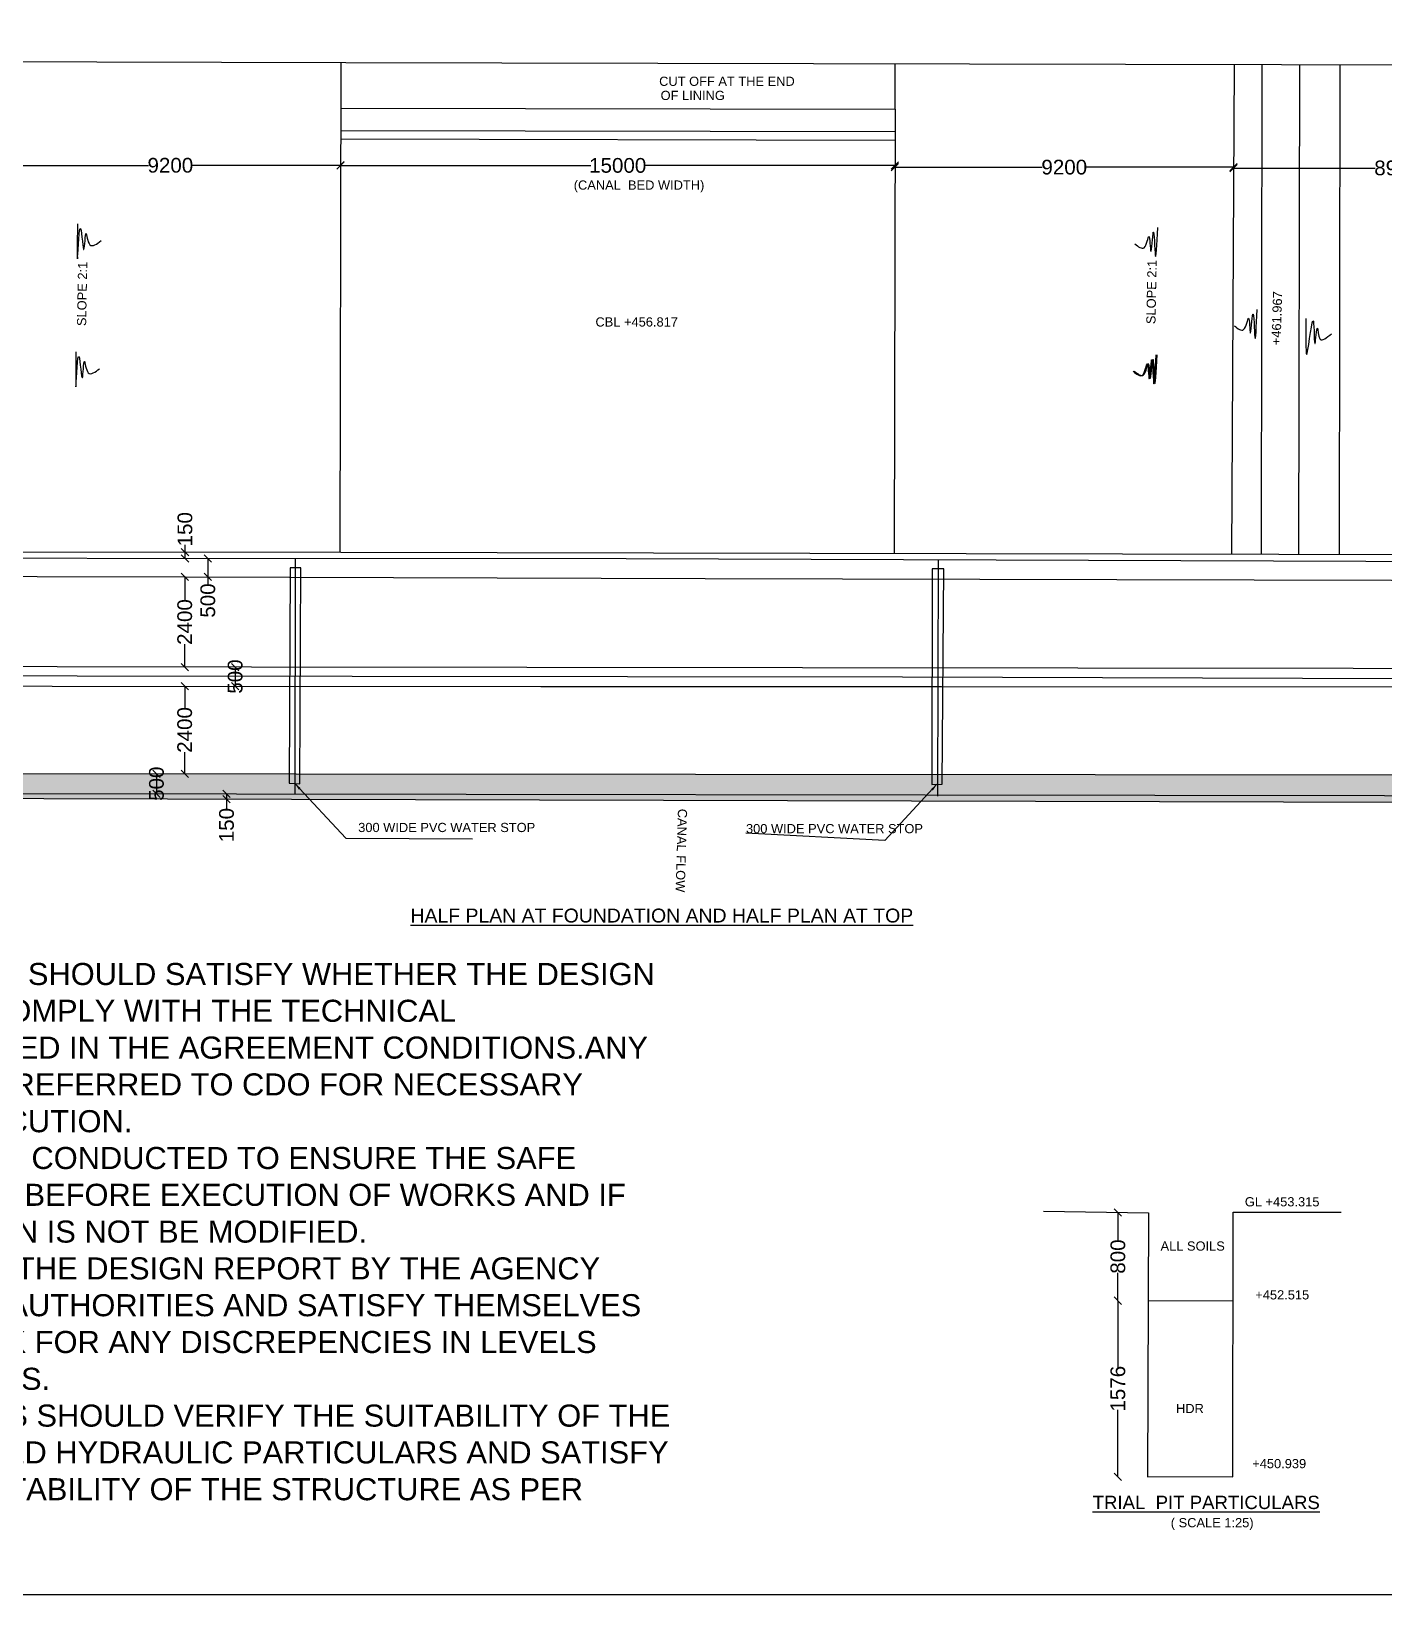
# Model space of a CAD drawing. Header units: millimetres. Extents: x 5124 to 2995863, y 2311 to 45179678.
# Drawn here: x 2887115 to 2923883, y 45100462 to 45142955 of the extents above; entities that cross this region are included whole.
import ezdxf

# ---------------------------------------------------------------- set-up
doc = ezdxf.new("R2010")
doc.units = ezdxf.units.MM
doc.header["$MEASUREMENT"] = 0
doc.layers.add('DRAWING', color=7, linetype='Continuous')
doc.layers.add('TEXT', color=7, linetype='Continuous')
doc.styles.get("Standard").update_dxf_attribs({"font": 'arial.ttf', "height": 400})
doc.dimstyles.get("Standard").update_dxf_attribs({"dimtxt": 200, "dimasz": 200, "dimexe": 0.18, "dimexo": 0.0625, "dimgap": 0.09, "dimtad": 0, "dimdec": 0, "dimzin": 0, "dimdsep": 46, "dimtxsty": 'Standard', "dimblk": 'OBLIQUE', "dimcen": 0.09, "dimse1": 1, "dimse2": 1, "dimadec": 0, "dimazin": 0, "dimtfac": 1, "dimtdec": 0, "dimtofl": 0, "dimtmove": 0, "dimatfit": 3, "dimfxl": 1, "dimtolj": 1, "dimtzin": 0, "dimarcsym": 0})

# ---------------------------------------------------------------- blocks, each defined once
blk = doc.blocks.new('_Oblique')
at = {"color": 0, "linetype": 'ByBlock', "lineweight": -2}
blk.add_line((-0.5, -0.5), (0.5, 0.5), dxfattribs=at)
blk = doc.blocks.new('*D43')
at = {"layer": 'Defpoints', "color": 0, "transparency": 16777216}
for p in [(2886274, 45139247), (2895521, 45139311), (2895521, 45139228)]:
    blk.add_point(p, dxfattribs=at)
at = {"layer": 'TEXT', "color": 0, "lineweight": -2, "transparency": 16777216}
for p, q in [((2886274, 45139311), (2890301, 45139311)), ((2895521, 45139311), (2891494, 45139311))]:
    blk.add_line(p, q, dxfattribs=at)
at = {"layer": 'TEXT', "color": 0, "lineweight": -2, "transparency": 16777216, "xscale": 200, "yscale": 200, "zscale": 200, "rotation": 180}
blk.add_blockref('_Oblique', (2886274, 45139311), dxfattribs=at)
at = {"layer": 'TEXT', "color": 0, "lineweight": -2, "transparency": 16777216, "xscale": 200, "yscale": 200, "zscale": 200}
blk.add_blockref('_Oblique', (2895521, 45139311), dxfattribs=at)
at = {"layer": 'TEXT', "color": 0, "transparency": 16777216, "insert": (2890897, 45139311), "char_height": 400, "attachment_point": 5}
blk.add_mtext('\\A1;9200', dxfattribs=at)
blk = doc.blocks.new('*D44')
at = {"layer": 'Defpoints', "color": 0, "transparency": 16777216}
for p in [(2895521, 45139311), (2910595, 45139307), (2910595, 45139280)]:
    blk.add_point(p, dxfattribs=at)
at = {"layer": 'TEXT', "color": 0, "lineweight": -2, "transparency": 16777216}
for p, q in [((2895521, 45139307), (2902325, 45139307)), ((2910595, 45139307), (2903791, 45139307))]:
    blk.add_line(p, q, dxfattribs=at)
at = {"layer": 'TEXT', "color": 0, "lineweight": -2, "transparency": 16777216, "xscale": 200, "yscale": 200, "zscale": 200, "rotation": 180}
blk.add_blockref('_Oblique', (2895521, 45139307), dxfattribs=at)
at = {"layer": 'TEXT', "color": 0, "lineweight": -2, "transparency": 16777216, "xscale": 200, "yscale": 200, "zscale": 200}
blk.add_blockref('_Oblique', (2910595, 45139307), dxfattribs=at)
at = {"layer": 'TEXT', "color": 0, "transparency": 16777216, "insert": (2903058, 45139307), "char_height": 400, "attachment_point": 5}
blk.add_mtext('\\A1;15000', dxfattribs=at)
blk = doc.blocks.new('*D45')
at = {"layer": 'Defpoints', "color": 0, "transparency": 16777216}
for p in [(2910595, 45139307), (2919801, 45139260), (2919801, 45139256)]:
    blk.add_point(p, dxfattribs=at)
at = {"layer": 'TEXT', "color": 0, "lineweight": -2, "transparency": 16777216}
for p, q in [((2910595, 45139260), (2914601, 45139260)), ((2919801, 45139260), (2915794, 45139260))]:
    blk.add_line(p, q, dxfattribs=at)
at = {"layer": 'TEXT', "color": 0, "lineweight": -2, "transparency": 16777216, "xscale": 200, "yscale": 200, "zscale": 200, "rotation": 180}
blk.add_blockref('_Oblique', (2910595, 45139260), dxfattribs=at)
at = {"layer": 'TEXT', "color": 0, "lineweight": -2, "transparency": 16777216, "xscale": 200, "yscale": 200, "zscale": 200}
blk.add_blockref('_Oblique', (2919801, 45139260), dxfattribs=at)
at = {"layer": 'TEXT', "color": 0, "transparency": 16777216, "insert": (2915198, 45139260), "char_height": 400, "attachment_point": 5}
blk.add_mtext('\\A1;9200', dxfattribs=at)
blk = doc.blocks.new('*D46')
at = {"layer": 'Defpoints', "color": 0, "transparency": 16777216}
for p in [(2919801, 45139256), (2928693, 45139238), (2928693, 45139238)]:
    blk.add_point(p, dxfattribs=at)
at = {"layer": 'TEXT', "color": 0, "lineweight": -2, "transparency": 16777216}
for p, q in [((2919801, 45139238), (2923647, 45139238)), ((2928693, 45139238), (2924846, 45139238))]:
    blk.add_line(p, q, dxfattribs=at)
at = {"layer": 'TEXT', "color": 0, "lineweight": -2, "transparency": 16777216, "xscale": 200, "yscale": 200, "zscale": 200, "rotation": 180}
blk.add_blockref('_Oblique', (2919801, 45139238), dxfattribs=at)
at = {"layer": 'TEXT', "color": 0, "lineweight": -2, "transparency": 16777216, "xscale": 200, "yscale": 200, "zscale": 200}
blk.add_blockref('_Oblique', (2928693, 45139238), dxfattribs=at)
at = {"layer": 'TEXT', "color": 0, "transparency": 16777216, "insert": (2924247, 45139238), "char_height": 400, "attachment_point": 5}
blk.add_mtext('\\A1;8925', dxfattribs=at)
blk = doc.blocks.new('*D67')
at = {"layer": 'Defpoints', "color": 0, "transparency": 16777216}
for p in [(2891288, 45122232), (2891288, 45122081), (2892425, 45122081)]:
    blk.add_point(p, dxfattribs=at)
at = {"layer": 'TEXT', "color": 0, "lineweight": -2, "transparency": 16777216}
for p, q in [((2892425, 45122232), (2892425, 45122081)), ((2892425, 45122081), (2892425, 45121802))]:
    blk.add_line(p, q, dxfattribs=at)
at = {"layer": 'TEXT', "color": 0, "lineweight": -2, "transparency": 16777216, "xscale": 200, "yscale": 200, "zscale": 200}
for p, rotation in [((2892425, 45122232), 90), ((2892425, 45122081), 270)]:
    blk.add_blockref('_Oblique', p, dxfattribs=dict(at, rotation=rotation))
at = {"layer": 'TEXT', "color": 0, "transparency": 16777216, "insert": (2892425, 45121380), "char_height": 400, "attachment_point": 5, "rotation": 90}
blk.add_mtext('\\A1;150', dxfattribs=at)
blk = doc.blocks.new('*D68')
at = {"layer": 'Defpoints', "color": 0, "transparency": 16777216}
for p in [(2891290, 45125157), (2891288, 45122775), (2891288, 45122775)]:
    blk.add_point(p, dxfattribs=at)
at = {"layer": 'TEXT', "color": 0, "lineweight": -2, "transparency": 16777216}
for p, q in [((2891288, 45125157), (2891288, 45124566)), ((2891288, 45122775), (2891288, 45123366))]:
    blk.add_line(p, q, dxfattribs=at)
at = {"layer": 'TEXT', "color": 0, "lineweight": -2, "transparency": 16777216, "xscale": 200, "yscale": 200, "zscale": 200}
for p, rotation in [((2891288, 45125157), 90), ((2891288, 45122775), 270)]:
    blk.add_blockref('_Oblique', p, dxfattribs=dict(at, rotation=rotation))
at = {"layer": 'TEXT', "color": 0, "transparency": 16777216, "insert": (2891288, 45123966), "char_height": 400, "attachment_point": 5, "rotation": 90}
blk.add_mtext('\\A1;2400', dxfattribs=at)
blk = doc.blocks.new('*D69')
at = {"layer": 'Defpoints', "color": 0, "transparency": 16777216}
for p in [(2891288, 45122775), (2890520, 45122232), (2891287, 45122232)]:
    blk.add_point(p, dxfattribs=at)
at = {"layer": 'TEXT', "color": 0, "lineweight": -2, "transparency": 16777216}
blk.add_line((2890520, 45122775), (2890520, 45122232), dxfattribs=at)
at = {"layer": 'TEXT', "color": 0, "lineweight": -2, "transparency": 16777216, "xscale": 200, "yscale": 200, "zscale": 200}
for p, rotation in [((2890520, 45122775), 90), ((2890520, 45122232), 270)]:
    blk.add_blockref('_Oblique', p, dxfattribs=dict(at, rotation=rotation))
at = {"layer": 'TEXT', "color": 0, "transparency": 16777216, "insert": (2890520, 45122504), "char_height": 400, "attachment_point": 5, "rotation": 90}
blk.add_mtext('\\A1;500', dxfattribs=at)
blk = doc.blocks.new('*D70')
at = {"layer": 'Defpoints', "color": 0, "transparency": 16777216}
for p in [(2891294, 45128797), (2891294, 45128623), (2891295, 45128797)]:
    blk.add_point(p, dxfattribs=at)
at = {"layer": 'TEXT', "color": 0, "lineweight": -2, "transparency": 16777216}
for p, q in [((2891295, 45128797), (2891295, 45128997)), ((2891295, 45128623), (2891295, 45128797))]:
    blk.add_line(p, q, dxfattribs=at)
at = {"layer": 'TEXT', "color": 0, "lineweight": -2, "transparency": 16777216, "xscale": 200, "yscale": 200, "zscale": 200}
for p, rotation in [((2891295, 45128797), 90), ((2891295, 45128623), 270)]:
    blk.add_blockref('_Oblique', p, dxfattribs=dict(at, rotation=rotation))
at = {"layer": 'TEXT', "color": 0, "transparency": 16777216, "insert": (2891295, 45129420), "char_height": 400, "attachment_point": 5, "rotation": 90}
blk.add_mtext('\\A1;150', dxfattribs=at)
blk = doc.blocks.new('*D71')
at = {"layer": 'Defpoints', "color": 0, "transparency": 16777216}
for p in [(2891295, 45128623), (2891293, 45128125), (2891917, 45128125)]:
    blk.add_point(p, dxfattribs=at)
at = {"layer": 'TEXT', "color": 0, "lineweight": -2, "transparency": 16777216}
for p, q in [((2891917, 45128623), (2891917, 45128125)), ((2891917, 45128125), (2891917, 45127925))]:
    blk.add_line(p, q, dxfattribs=at)
at = {"layer": 'TEXT', "color": 0, "lineweight": -2, "transparency": 16777216, "xscale": 200, "yscale": 200, "zscale": 200}
for p, rotation in [((2891917, 45128623), 90), ((2891917, 45128125), 270)]:
    blk.add_blockref('_Oblique', p, dxfattribs=dict(at, rotation=rotation))
at = {"layer": 'TEXT', "color": 0, "transparency": 16777216, "insert": (2891917, 45127483), "char_height": 400, "attachment_point": 5, "rotation": 90}
blk.add_mtext('\\A1;500', dxfattribs=at)
blk = doc.blocks.new('*D72')
at = {"layer": 'Defpoints', "color": 0, "transparency": 16777216}
for p in [(2891293, 45128125), (2891289, 45125674), (2891289, 45125674)]:
    blk.add_point(p, dxfattribs=at)
at = {"layer": 'TEXT', "color": 0, "lineweight": -2, "transparency": 16777216}
for p, q in [((2891289, 45128125), (2891289, 45127499)), ((2891289, 45125674), (2891289, 45126299))]:
    blk.add_line(p, q, dxfattribs=at)
at = {"layer": 'TEXT', "color": 0, "lineweight": -2, "transparency": 16777216, "xscale": 200, "yscale": 200, "zscale": 200}
for p, rotation in [((2891289, 45128125), 90), ((2891289, 45125674), 270)]:
    blk.add_blockref('_Oblique', p, dxfattribs=dict(at, rotation=rotation))
at = {"layer": 'TEXT', "color": 0, "transparency": 16777216, "insert": (2891289, 45126899), "char_height": 400, "attachment_point": 5, "rotation": 90}
blk.add_mtext('\\A1;2400', dxfattribs=at)
blk = doc.blocks.new('*D73')
at = {"layer": 'Defpoints', "color": 0, "transparency": 16777216}
for p in [(2891289, 45125674), (2891290, 45125157), (2892660, 45125157)]:
    blk.add_point(p, dxfattribs=at)
at = {"layer": 'TEXT', "color": 0, "lineweight": -2, "transparency": 16777216}
blk.add_line((2892660, 45125674), (2892660, 45125157), dxfattribs=at)
at = {"layer": 'TEXT', "color": 0, "lineweight": -2, "transparency": 16777216, "xscale": 200, "yscale": 200, "zscale": 200}
for p, rotation in [((2892660, 45125674), 90), ((2892660, 45125157), 270)]:
    blk.add_blockref('_Oblique', p, dxfattribs=dict(at, rotation=rotation))
at = {"layer": 'TEXT', "color": 0, "transparency": 16777216, "insert": (2892660, 45125416), "char_height": 400, "attachment_point": 5, "rotation": 90}
blk.add_mtext('\\A1;500', dxfattribs=at)
blk = doc.blocks.new('*D88')
at = {"layer": 'Defpoints', "color": 0, "transparency": 16777216}
for p in [(2916657, 45108454), (2916739, 45108454), (2916742, 45103669)]:
    blk.add_point(p, dxfattribs=at)
at = {"layer": 'TEXT', "color": 0, "lineweight": -2, "transparency": 16777216}
for p, q in [((2916657, 45108454), (2916657, 45106640)), ((2916657, 45103669), (2916657, 45105483))]:
    blk.add_line(p, q, dxfattribs=at)
at = {"layer": 'TEXT', "color": 0, "lineweight": -2, "transparency": 16777216, "xscale": 200, "yscale": 200, "zscale": 200}
for p, rotation in [((2916657, 45108454), 90), ((2916657, 45103669), 270)]:
    blk.add_blockref('_Oblique', p, dxfattribs=dict(at, rotation=rotation))
at = {"layer": 'TEXT', "color": 0, "transparency": 16777216, "insert": (2916657, 45106061), "char_height": 400, "attachment_point": 5, "rotation": 90}
blk.add_mtext('\\A1;1576', dxfattribs=at)
blk = doc.blocks.new('*D89')
at = {"layer": 'Defpoints', "color": 0, "transparency": 16777216}
for p in [(2916657, 45110853), (2916792, 45110853), (2916555, 45108454)]:
    blk.add_point(p, dxfattribs=at)
at = {"layer": 'TEXT', "color": 0, "lineweight": -2, "transparency": 16777216}
for p, q in [((2916657, 45110853), (2916657, 45110095)), ((2916657, 45108454), (2916657, 45109212))]:
    blk.add_line(p, q, dxfattribs=at)
at = {"layer": 'TEXT', "color": 0, "lineweight": -2, "transparency": 16777216, "xscale": 200, "yscale": 200, "zscale": 200}
for p, rotation in [((2916657, 45110853), 90), ((2916657, 45108454), 270)]:
    blk.add_blockref('_Oblique', p, dxfattribs=dict(at, rotation=rotation))
at = {"layer": 'TEXT', "color": 0, "transparency": 16777216, "insert": (2916657, 45109653), "char_height": 400, "attachment_point": 5, "rotation": 90}
blk.add_mtext('\\A1;800', dxfattribs=at)

msp = doc.modelspace()

# ---------------------------------------------------------------- hatches: boundary and pattern name
at = {"layer": 'TEXT'}
h = msp.add_hatch(dxfattribs=at)
h.set_pattern_fill('AR-CONC', color=256, scale=100, style=0)
h.set_pattern_definition([(50, (0, 0), (717.2601826, -62.752135), [75, -825]), (355, (0, 0), (-138.751334, 752.192134), [60, -660]), (100.4514, (59.8, -5.2), (578.509382, 689.439542), [63.74019, -701.142112]), (46.1842, (0, 200), (1067.241049, -165.519014), [112.5, -1237.5]), (96.6356, (88.9, 186.2), (934.662706, 974.11787), [95.610288, -1051.713]), (351.1842, (0, 200), (934.661945, 974.1186), [90, -990]), (21, (100, 150), (596.907052, -402.618891), [75, -825]), (326, (100, 150), (243.315332, 725.150045), [60, -660]), (71.4514, (149.74, 116.45), (840.222629, 322.530497), [63.74019, -701.142112]), (37.5, (0, 0), (12.1598553, 332.8938538), [0, -652, 0, -670, 0, -662.5]), (7.5, (0, 0), (263.0695374, 394.411712), [0, -382, 0, -637, 0, -252.5]), (327.5, (-223, 0), (533.8224362, -22.5548717), [0, -250, 0, -780, 0, -1035]), (317.5, (-323, 0), (583.1861693, 100.1049823), [0, -325, 0, -518, 0, -735])])
h.paths.add_polyline_path([(2938005.4, 45121954.2), (2938023.1, 45122643), (2926890.5, 45122742.7), (2894314, 45122772.5), (2871958.9, 45122791.9), (2871934.2, 45122242.8), (2873967.5, 45122256.5), (2873968.4, 45122127.8)])
h.paths.add_polyline_path([(2890934.9, 45121939.4), (2890934.9, 45123071.8), (2890110.6, 45123071.8), (2890110.6, 45121939.4)], flags=9)

# ---------------------------------------------------------------- linework, layer by layer
at = {"layer": 'DRAWING'}
for points in [[(2873968.4, 45122127.8), (2871928.3, 45122111.6), (2871958.9, 45122791.9), (2894314, 45122772.5), (2926890.5, 45122742.7), (2938023.1, 45122643), (2938032.3, 45127223.7), (2938039.6, 45130877.3), (2938046.6, 45134354.9), (2938061.9, 45142008.6), (2895669.9, 45142093.6), (2871983.9, 45142162.7), (2871945.3, 45128178)], [(2895527, 45142094), (2895500.3, 45128795.9)], [(2910597.7, 45140833.5), (2910573.5, 45128765.7)], [(2871945.3, 45128178), (2883234.2, 45128146.8), (2891311.2, 45128124.5), (2905432.6, 45128085.6), (2924091.4, 45128034.1), (2938033.9, 45128006.1), (2950836.4, 45132032.1), (2950856.9, 45137130.2), (2965138.8, 45137110), (2965139.4, 45137522.4)], [(2871947, 45128804), (2895527.1, 45128795.9), (2938035.3, 45128710.7)], [(2935966.7, 45128501.6), (2903287.7, 45128613.4), (2873962, 45128637.6)], [(2894292.9, 45128620.8), (2894277.6, 45122208.1)], [(2911768.9, 45128584.4), (2911753.6, 45122166.5)], [(2894126.2, 45122518.8), (2894419.9, 45122504.8), (2894441.4, 45128374.1), (2894152.6, 45128375.1), (2894126.2, 45122518.8)], [(2911595.6, 45122486.2), (2911881, 45122488.7), (2911925.1, 45128345.7), (2911647.9, 45128347.8), (2911608.1, 45128348.1), (2911595.6, 45122486.2)], [(2951585.8, 45125261.2), (2910802.6, 45125404.1), (2873392.7, 45125443.6), (2864120, 45125505.7)], [(2938029.1, 45125617.8), (2893100.1, 45125670.7), (2871951.5, 45125708)], [(2863668.4, 45125176.9), (2876276.6, 45125168), (2887680.5, 45125159.9), (2900968.2, 45125150.5), (2911858, 45125142.9), (2925416, 45125133.3), (2936495.5, 45125125.5), (2938028.1, 45125122.4)], [(2938023.1, 45122643), (2938005.4, 45121954.2), (2873968.4, 45122127.8)], [(2873967.5, 45122256.5), (2936378.4, 45122169.9)]]:
    msp.add_lwpolyline(points, dxfattribs=at)
at = {"layer": 'TEXT'}
for points in [[(2982124.1, 45100461.8), (2849718.6, 45100461.8), (2849718.6, 45179678.4), (2995863.5, 45179678.4), (2995863.5, 45100461.8), (2995232.4, 45100461.8)], [(2895524.5, 45140868.2), (2910597.7, 45140833.5), (2910600.1, 45142063.6)], [(2919816.3, 45142045.2), (2919741.2, 45128747.3)], [(2920555.7, 45128745.7), (2920582.4, 45142043.6)], [(2921595.3, 45142041.6), (2921568.7, 45128743.7)], [(2922676, 45128741.5), (2922702.6, 45142039.4)], [(2910596, 45139989.5), (2895522.8, 45140019.7)], [(2895523.3, 45140259), (2910596.4, 45140228.8)], [(2914636, 45110884.2), (2917491.2, 45110843.3), (2917457.9, 45103673.8)], [(2917450.4, 45103673.8), (2919784.5, 45103663), (2919786.2, 45110857), (2922723.3, 45110856.2)], [(2919785.6, 45108437.5), (2917480, 45108448.2)]]:
    msp.add_lwpolyline(points, dxfattribs=at)
for points in [[(2888370.5, 45137725.3), (2888376.7, 45136815.1), (2888456.7, 45137590), (2888549.1, 45137024.2), (2888604.5, 45137460.8), (2888709.1, 45137153.3), (2889016.9, 45137264)], [(2917117.1, 45137177.6), (2917366.9, 45137072.6), (2917499.8, 45137381.4), (2917549.1, 45136975.3), (2917619.4, 45137492.1), (2917672.2, 45136868.1), (2917739.2, 45137620.8)], [(2919824.3, 45134950.9), (2920074.1, 45134845.9), (2920207, 45135154.6), (2920256.3, 45134748.6), (2920326.6, 45135265.4), (2920379.4, 45134641.4), (2920446.3, 45135394.1)], [(2921767.2, 45135144.1), (2921804.6, 45134206.8), (2921970.6, 45135073.6), (2922016.2, 45134468.1), (2922082.7, 45134887), (2922149, 45134592.5), (2922460.4, 45134733.5)], [(2888327.1, 45134244.6), (2888333.3, 45133334.4), (2888413.3, 45134109.3), (2888505.6, 45133543.5), (2888561.1, 45133980.2), (2888665.7, 45133672.7), (2888973.4, 45133783.4)], [(2917071.6, 45133713.1), (2917321.3, 45133608.2), (2917454.3, 45133916.9), (2917503.5, 45133510.9), (2917573.8, 45134027.7), (2917626.6, 45133403.7), (2917693.6, 45134156.4)], [(2917100.4, 45133720.4), (2917350.2, 45133615.4), (2917483.1, 45133924.2), (2917532.4, 45133518.1), (2917602.7, 45134034.9), (2917655.5, 45133410.9), (2917722.5, 45134163.7)]]:
    msp.add_spline(points, degree=3, dxfattribs=at)

# ---------------------------------------------------------------- texts
for s, height, p in [('CUT OFF AT THE END ', 250, (2904185, 45141470.8)), ('OF LINING', 250, (2904224.3, 45141086.1)), ('(CANAL  BED WIDTH)', 250, (2901863, 45138649.8)), ('CBL +456.817', 250, (2902453.4, 45134929.6)), ('300 WIDE PVC WATER STOP', 250, (2896003.5, 45121190)), ('300 WIDE PVC WATER STOP', 250, (2906545.5, 45121158.7)), ('%%UHALF PLAN AT FOUNDATION AND HALF PLAN AT TOP', 377.862, (2897424.8, 45118732.1)), ('GL +453.315', 250, (2920106.4, 45111016.6)), ('ALL SOILS', 250, (2917815.8, 45109814)), ('+452.515', 250, (2920390.7, 45108487.5)), ('HDR', 250, (2918235.8, 45105398)), ('+450.939', 250, (2920308.2, 45103900.4)), ('%%UTRIAL  PIT PARTICULARS', 361.621, (2915970, 45102790.2)), ('( SCALE 1:25)', 250, (2918093.5, 45102295.9))]:
    msp.add_text(s, height=height, dxfattribs=at).set_placement(p)
for s, rotation, p in [('SLOPE 2:1', 88.90683, (2888606.1, 45134940.5)), ('SLOPE 2:1', 88.8404, (2917676.6, 45134993.5)), ('+461.967', 88.13433, (2921077.2, 45134419.3)), ('CANAL FLOW', 268.34432, (2904697, 45121826.3))]:
    msp.add_text(s, height=250, rotation=rotation, dxfattribs=at).set_placement(p)
at = {"layer": 'TEXT', "insert": (2874171.9, 45119299.8), "char_height": 600, "width": 30678.261, "attachment_point": 1}
msp.add_mtext("{\\H1.6667x;SPECIAL NOTES \\P} I. THE PROJECT AUTHORITIES SHOULD SATISFY WHETHER THE DESIGN AND DRAWING PROPOSALS COMPLY WITH THE TECHNICAL SPECIFICATIONS AS STIPULATED IN THE AGREEMENT CONDITIONS.ANY DEVIATIONS NOTED MAY BE PREFERRED TO CDO FOR NECESSARY MODIFICATIONS BEFORE EXECUTION. \\P2. PLATE LOAD TEST SHALL BE CONDUCTED TO ENSURE THE SAFE BEARING CAPACITY OF SOILS, BEFORE EXECUTION OF WORKS AND IF ANY VARIATION FOUND,DESIGN IS NOT BE MODIFIED.\\P 3. THE LEVELS PROPOSED IN THE DESIGN REPORT BY THE AGENCY SHALL BE VERIFIED BY FIELD AUTHORITIES AND SATISFY THEMSELVES BEFORE EXECUTION OF WORK FOR ANY DISCREPENCIES IN LEVELS DESIGN NEEDS MODIFICATIONS.\\P 4. THE PROJECT AUTHORITIES SHOULD VERIFY THE SUITABILITY OF THE STRUCTURE,AS PER APPROVED HYDRAULIC PARTICULARS AND SATISFY THEMSELVES ABOUT THE SUITABILITY OF THE STRUCTURE AS PER APPROVED H.P's. ", dxfattribs=at)

# ---------------------------------------------------------------- dimensions: what is measured, and where the dimension line sits
at = {"layer": 'TEXT'}
for base, p1, p2, text, picture, middle in [((2895521.2, 45139310.5), (2886273.7, 45139246.8), (2895521.2, 45139228.3), '9200', '*D43', (2890897.5, 45139310.5)), ((2910594.5, 45139307.5), (2895521.4, 45139310.5), (2910594.5, 45139280.3), '15000', '*D44', (2903058, 45139307.5)), ((2919800.5, 45139260.3), (2910594.5, 45139307.5), (2919800.5, 45139255.5), '9200', '*D45', (2915197.5, 45139260.3)), ((2928692.7, 45139237.7), (2919800.5, 45139255.5), (2928692.7, 45139237.7), '8925', '*D46', (2924246.6, 45139237.7))]:
    dim = msp.add_linear_dim(base=base, p1=p1, p2=p2, text=text, dimstyle='Standard', override={"dimtxt": 400}, dxfattribs=at)
    dim.commit()
    dim.dimension.update_dxf_attribs({"geometry": picture, "text_midpoint": middle})
for base, p1, p2, text, picture, middle in [((2891294.8, 45128797.3), (2891293.8, 45128623.3), (2891293.8, 45128797.3), '150', '*D70', (2891294.8, 45129419.8)), ((2891289.1, 45125673.9), (2891293.4, 45128124.6), (2891289.1, 45125673.9), '2400', '*D72', (2891289.1, 45126899.2)), ((2891288.2, 45122775.2), (2891290.2, 45125157.4), (2891288.2, 45122775.2), '2400', '*D68', (2891288.2, 45123966.3)), ((2916657.2, 45110853.3), (2916555.5, 45108453.6), (2916792.2, 45110853.3), '800', '*D89', (2916657.2, 45109653.4)), ((2916657.2, 45108453.6), (2916741.5, 45103669.1), (2916739.5, 45108453.6), '1576', '*D88', (2916657.2, 45106061.3))]:
    dim = msp.add_linear_dim(base=base, p1=p1, p2=p2, angle=90, text=text, dimstyle='Standard', override={"dimtxt": 400}, dxfattribs=at)
    dim.commit()
    dim.dimension.update_dxf_attribs({"geometry": picture, "text_midpoint": middle})
for base, p1, p2, text, picture, middle in [((2891916.7, 45128124.6), (2891294.8, 45128623.3), (2891293.4, 45128124.6), '500', '*D71', (2891916.7, 45127483.3)), ((2892659.5, 45125157.4), (2891289.1, 45125673.9), (2891290.2, 45125157.4), '500', '*D73', (2892659.5, 45125415.6)), ((2890519.9, 45122232.5), (2891288.2, 45122775.2), (2891287.4, 45122232.5), '500', '*D69', (2890519.9, 45122503.8)), ((2892424.6, 45122080.9), (2891288.5, 45122232.5), (2891288.1, 45122080.9), '150', '*D67', (2892424.6, 45121379.8))]:
    dim = msp.add_linear_dim(base=base, p1=p1, p2=p2, angle=90, text=text, dimstyle='Standard', override={"dimtxt": 400}, dxfattribs=at)
    dim.commit()
    dim.dimension.update_dxf_attribs({"geometry": picture, "text_midpoint": middle, "dimtype": 160})

# ---------------------------------------------------------------- leaders
for points in [[(2894278.3, 45122511.6), (2895671, 45121026), (2899112.8, 45121009.6)], [(2911738.3, 45122487.5), (2910321, 45120958.7), (2906545.5, 45121158.7)]]:
    msp.add_leader(points, dimstyle='Standard', override={"dimgap": 0.09, "dimtad": 0}, dxfattribs=at)

doc.saveas('drawing.dxf')
